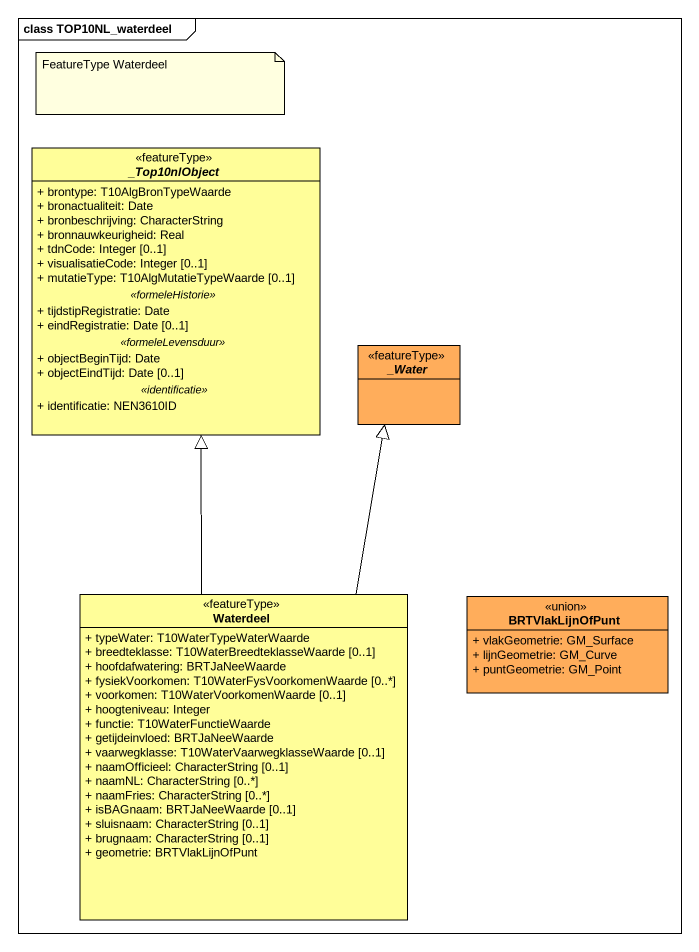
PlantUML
@startuml
mainframe class TOP10NL_waterdeel
hide circle
hide empty members
skinparam classAttributeIconSize 0
abstract class "_Top10nlObject" as Top10nlObject <<featureType>> #FFFE99 {
  + brontype: T10AlgBronTypeWaarde
  + bronactualiteit: Date
  + bronbeschrijving: CharacterString
  + bronnauwkeurigheid: Real
  + tdnCode: Integer [0..1]
  + visualisatieCode: Integer [0..1]
  + mutatieType: T10AlgMutatieTypeWaarde [0..1]
  .. <<formeleHistorie>> ..
  + tijdstipRegistratie: Date
  + eindRegistratie: Date [0..1]
  .. <<formeleLevensduur>> ..
  + objectBeginTijd: Date
  + objectEindTijd: Date [0..1]
  .. <<identificatie>> ..
  + identificatie: NEN3610ID
}
abstract class "_Water" as Water <<featureType>> #FFAD5B
class Waterdeel <<featureType>> #FFFE99 {
  + typeWater: T10WaterTypeWaterWaarde
  + breedteklasse: T10WaterBreedteklasseWaarde [0..1]
  + hoofdafwatering: BRTJaNeeWaarde
  + fysiekVoorkomen: T10WaterFysVoorkomenWaarde [0..*]
  + voorkomen: T10WaterVoorkomenWaarde [0..1]
  + hoogteniveau: Integer
  + functie: T10WaterFunctieWaarde
  + getijdeinvloed: BRTJaNeeWaarde
  + vaarwegklasse: T10WaterVaarwegklasseWaarde [0..1]
  + naamOfficieel: CharacterString [0..1]
  + naamNL: CharacterString [0..*]
  + naamFries: CharacterString [0..*]
  + isBAGnaam: BRTJaNeeWaarde [0..1]
  + sluisnaam: CharacterString [0..1]
  + brugnaam: CharacterString [0..1]
  + geometrie: BRTVlakLijnOfPunt
}
class BRTVlakLijnOfPunt <<union>> #FFAD5B {
  + vlakGeometrie: GM_Surface
  + lijnGeometrie: GM_Curve
  + puntGeometrie: GM_Point
}
Waterdeel -up-|> Top10nlObject
Waterdeel -up-|> Water
note as N1
  FeatureType Waterdeel
end note
@enduml
